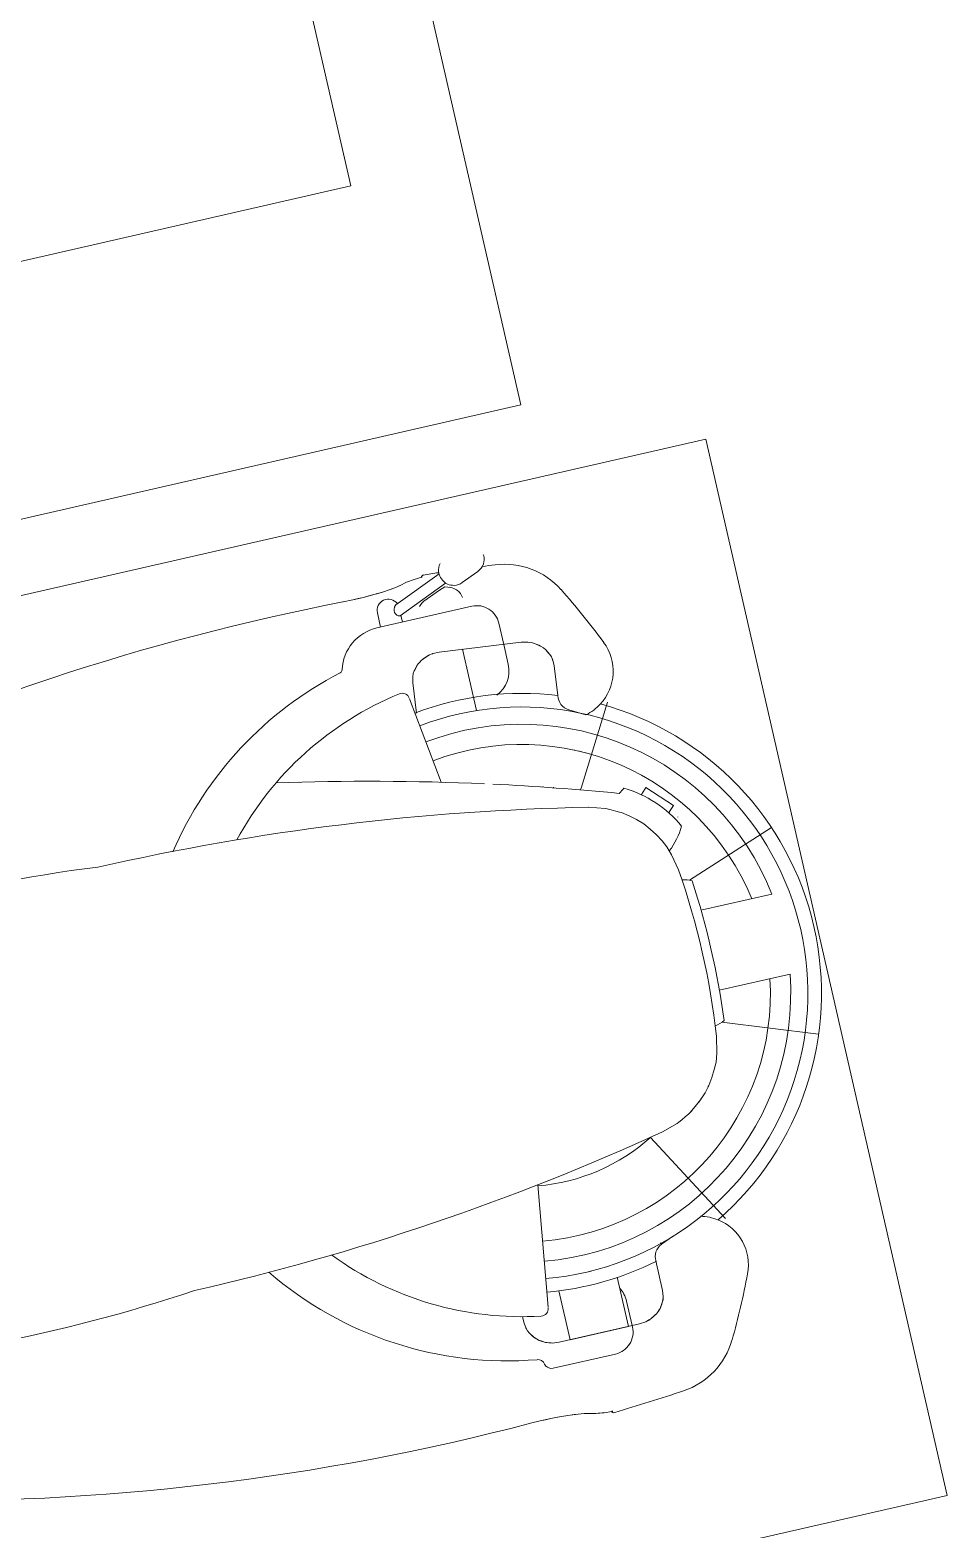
# Model space of a CAD drawing. Header units: millimetres. Extents: x 1667 to 847943, y 724 to 1832625.
# Drawn here: x 657207 to 657944, y 729113 to 730317 of the extents above; entities that cross this region are included whole.
import ezdxf

# ---------------------------------------------------------------- set-up
doc = ezdxf.new("R2010")
doc.units = ezdxf.units.MM
doc.linetypes.add('CENTER', pattern=[2, 1.25, -0.25, 0.25, -0.25])
for name, color, linetype, lineweight in [('DIMENSION_MOFA', 66, 'CENTER', 15), ('furniture', 8, 'Continuous', 9), ('GH - KIT - PLAN', 32, 'Continuous', 0), ('GH - KIT EQUIP.', 2, 'Continuous', 9)]:
    doc.layers.add(name, color=color, linetype=linetype, lineweight=lineweight)

# ---------------------------------------------------------------- blocks, each defined once
blk = doc.blocks.new('FLOOR MIXER')
at = {"layer": 'furniture', "lineweight": 0}
for p, q in [((1680246.3, -119014.2, -19525004.6), (1680246.2, -119014.1, -19525004.6)), ((1680246.3, -119014.2, -19525004.6), (1680246.2, -119014.1, -19525004.6)), ((1680246.4, -119014.3, -19525004.6), (1680246.3, -119014.3, -19525004.6)), ((1680246.5, -119014.5, -19525004.6), (1680246.4, -119014.3, -19525004.6)), ((1680145.8, -119081.9, -19525004.6), (1680144.6, -119082.4, -19525004.6)), ((1680145.8, -119081.9, -19525004.6), (1680144.6, -119082.4, -19525004.6)), ((1680146.7, -119080.9, -19525004.6), (1680145.8, -119081.9, -19525004.6)), ((1680146.7, -119080.9, -19525004.6), (1680145.8, -119081.9, -19525004.6)), ((1680147.3, -119079.7, -19525004.6), (1680146.7, -119080.9, -19525004.6)), ((1680147.3, -119079.7, -19525004.6), (1680146.7, -119080.9, -19525004.6)), ((1680077.8, -119108.9, -19525004.6), (1680077.6, -119099, -19525004.6)), ((1680077.8, -119108.9, -19525004.6), (1680077.6, -119099, -19525004.6)), ((1680934, -119098.9, -19525004.6), (1680933.8, -119108.7, -19525004.6)), ((1680934, -119098.9, -19525004.6), (1680933.8, -119108.7, -19525004.6)), ((1680077.8, -119120.2, -19525004.6), (1680077.8, -119108.9, -19525004.6)), ((1680077.8, -119114.6, -19525004.6), (1680077.8, -119108.9, -19525004.6)), ((1680077.8, -119120.2, -19525004.6), (1680077.8, -119114.6, -19525004.6)), ((1680826.5, -119114.9, -19525004.6), (1680832.2, -119114.9, -19525004.6)), ((1680832.2, -119114.9, -19525004.6), (1680838.3, -119115.6, -19525004.6)), ((1680832.2, -119114.9, -19525004.6), (1680838.3, -119115.6, -19525004.6)), ((1680838.3, -119115.6, -19525004.6), (1680841.6, -119116.6, -19525004.6)), ((1680838.3, -119115.6, -19525004.6), (1680839.4, -119116, -19525004.6)), ((1680841.6, -119116.6, -19525004.6), (1680844.2, -119117.8, -19525004.6)), ((1680843.2, -119117.4, -19525004.6), (1680844.2, -119117.8, -19525004.6)), ((1680844.2, -119117.8, -19525004.6), (1680849.5, -119121.4, -19525004.6)), ((1680844.2, -119117.8, -19525004.6), (1680845.6, -119118.8, -19525004.6)), ((1680845.6, -119118.8, -19525004.6), (1680848, -119120.4, -19525004.6)), ((1680873.1, -119121.9, -19525004.6), (1680872.4, -119119.7, -19525004.6)), ((1680873.1, -119121.9, -19525004.6), (1680872.4, -119119.7, -19525004.6)), ((1680933.8, -119108.7, -19525004.6), (1680933.9, -119120, -19525004.6)), ((1680933.8, -119108.7, -19525004.6), (1680933.9, -119114.4, -19525004.6)), ((1680933.9, -119114.4, -19525004.6), (1680933.9, -119120, -19525004.6)), ((1680076.9, -119140.2, -19525004.6), (1680077.4, -119130.8, -19525004.6)), ((1680077.2, -119135.5, -19525004.6), (1680077.4, -119130.8, -19525004.6)), ((1680077.4, -119130.8, -19525004.6), (1680077.8, -119120.2, -19525004.6)), ((1680077.4, -119130.8, -19525004.6), (1680077.6, -119125.5, -19525004.6)), ((1680077.6, -119125.5, -19525004.6), (1680077.8, -119120.2, -19525004.6)), ((1680111.1, -119130.3, -19525004.6), (1680096.3, -119130.3, -19525004.6)), ((1680111.1, -119126.5, -19525004.6), (1680111.2, -119225.5, -19525004.6)), ((1680848, -119120.4, -19525004.6), (1680849.5, -119121.4, -19525004.6)), ((1680849.5, -119121.4, -19525004.6), (1680851.8, -119123.7, -19525004.6)), ((1680849.5, -119121.4, -19525004.6), (1680850.7, -119122.7, -19525004.6)), ((1680851.8, -119123.7, -19525004.6), (1680853.9, -119126.2, -19525004.6)), ((1680853.9, -119126.2, -19525004.6), (1680857.3, -119132, -19525004.6)), ((1680853.9, -119126.2, -19525004.6), (1680854.8, -119127.8, -19525004.6)), ((1680854.8, -119127.8, -19525004.6), (1680856.4, -119130.5, -19525004.6)), ((1680856.4, -119130.5, -19525004.6), (1680857.3, -119132, -19525004.6)), ((1680857.3, -119132, -19525004.6), (1680857.6, -119133.1, -19525004.6)), ((1680857.6, -119133.1, -19525004.6), (1680858.3, -119135.2, -19525004.6)), ((1680874.4, -119123.9, -19525004.6), (1680873.1, -119121.9, -19525004.6)), ((1680874.4, -119123.9, -19525004.6), (1680873.1, -119121.9, -19525004.6)), ((1680876.3, -119125.3, -19525004.6), (1680874.4, -119123.9, -19525004.6)), ((1680876.3, -119125.3, -19525004.6), (1680874.4, -119123.9, -19525004.6)), ((1680878.5, -119126.1, -19525004.6), (1680876.3, -119125.3, -19525004.6)), ((1680878.5, -119126.1, -19525004.6), (1680876.3, -119125.3, -19525004.6)), ((1680878.5, -119126.1, -19525004.6), (1680880.9, -119127, -19525004.6)), ((1680878.5, -119126.1, -19525004.6), (1680880.9, -119127, -19525004.6)), ((1680880.9, -119127, -19525004.6), (1680882.8, -119128.7, -19525004.6)), ((1680880.9, -119127, -19525004.6), (1680881.4, -119127.5, -19525004.6)), ((1680881.4, -119127.5, -19525004.6), (1680882.3, -119128.3, -19525004.6)), ((1680882.3, -119128.3, -19525004.6), (1680882.8, -119128.7, -19525004.6)), ((1680882.8, -119128.7, -19525004.6), (1680884.1, -119131, -19525004.6)), ((1680882.8, -119128.7, -19525004.6), (1680883.2, -119129.3, -19525004.6)), ((1680883.2, -119129.3, -19525004.6), (1680883.8, -119130.4, -19525004.6)), ((1680883.8, -119130.4, -19525004.6), (1680884.1, -119131, -19525004.6)), ((1680884.1, -119131, -19525004.6), (1680884.6, -119133.6, -19525004.6)), ((1680884.1, -119131, -19525004.6), (1680884.6, -119133.6, -19525004.6)), ((1680884.6, -119198.7, -19525004.6), (1680884.6, -119133.6, -19525004.6)), ((1680933.9, -119120, -19525004.6), (1680934.2, -119130.6, -19525004.6)), ((1680933.9, -119120, -19525004.6), (1680934.1, -119125.3, -19525004.6)), ((1680934.1, -119125.3, -19525004.6), (1680934.2, -119130.6, -19525004.6)), ((1680934.2, -119130.6, -19525004.6), (1680934.9, -119140, -19525004.6)), ((1680934.2, -119130.6, -19525004.6), (1680934.5, -119135.3, -19525004.6)), ((1680075.2, -119154.4, -19525004.6), (1680076.1, -119148.2, -19525004.6)), ((1680075.6, -119151.2, -19525004.6), (1680076.1, -119148.2, -19525004.6)), ((1680076.1, -119148.2, -19525004.6), (1680076.9, -119140.2, -19525004.6)), ((1680076.1, -119148.2, -19525004.6), (1680076.9, -119140.2, -19525004.6)), ((1680076.9, -119140.2, -19525004.6), (1680077.2, -119135.5, -19525004.6)), ((1680092.6, -119150.2, -19525004.6), (1680092.5, -119150.5, -19525004.6)), ((1680092.6, -119150.2, -19525004.6), (1680092.5, -119150.5, -19525004.6)), ((1680092.9, -119149.8, -19525004.6), (1680092.6, -119150.2, -19525004.6)), ((1680092.9, -119149.8, -19525004.6), (1680092.6, -119150.2, -19525004.6)), ((1680093.3, -119149.5, -19525004.6), (1680092.9, -119149.8, -19525004.6)), ((1680093.3, -119149.5, -19525004.6), (1680092.9, -119149.8, -19525004.6)), ((1680093.7, -119149.1, -19525004.6), (1680093.3, -119149.5, -19525004.6)), ((1680093.7, -119149.1, -19525004.6), (1680093.3, -119149.5, -19525004.6)), ((1680094.1, -119148.9, -19525004.6), (1680093.7, -119149.1, -19525004.6)), ((1680094.1, -119148.9, -19525004.6), (1680093.7, -119149.1, -19525004.6)), ((1680094.6, -119148.6, -19525004.6), (1680094.1, -119148.9, -19525004.6)), ((1680094.6, -119148.6, -19525004.6), (1680094.1, -119148.9, -19525004.6)), ((1680095.2, -119148.3, -19525004.6), (1680094.6, -119148.6, -19525004.6)), ((1680095.2, -119148.3, -19525004.6), (1680094.6, -119148.6, -19525004.6)), ((1680095.7, -119148.1, -19525004.6), (1680095.2, -119148.3, -19525004.6)), ((1680095.7, -119148.1, -19525004.6), (1680095.2, -119148.3, -19525004.6)), ((1680096.3, -119147.9, -19525004.6), (1680095.7, -119148.1, -19525004.6)), ((1680096.3, -119147.9, -19525004.6), (1680095.7, -119148.1, -19525004.6)), ((1680096.9, -119147.7, -19525004.6), (1680096.3, -119147.9, -19525004.6)), ((1680096.9, -119147.7, -19525004.6), (1680096.3, -119147.9, -19525004.6)), ((1680097.6, -119147.5, -19525004.6), (1680096.9, -119147.7, -19525004.6)), ((1680097.6, -119147.5, -19525004.6), (1680096.9, -119147.7, -19525004.6)), ((1680098.3, -119147.5, -19525004.6), (1680097.6, -119147.5, -19525004.6)), ((1680098.3, -119147.5, -19525004.6), (1680097.6, -119147.5, -19525004.6)), ((1680099, -119147.4, -19525004.6), (1680098.3, -119147.5, -19525004.6)), ((1680099, -119147.4, -19525004.6), (1680098.3, -119147.5, -19525004.6)), ((1680099.7, -119147.5, -19525004.6), (1680099, -119147.4, -19525004.6)), ((1680099.7, -119147.5, -19525004.6), (1680099, -119147.4, -19525004.6)), ((1680100.4, -119147.7, -19525004.6), (1680099.7, -119147.5, -19525004.6)), ((1680100.4, -119147.7, -19525004.6), (1680099.7, -119147.5, -19525004.6)), ((1680101.1, -119147.9, -19525004.6), (1680100.4, -119147.7, -19525004.6)), ((1680101.1, -119147.9, -19525004.6), (1680100.4, -119147.7, -19525004.6)), ((1680101.8, -119148.3, -19525004.6), (1680101.1, -119147.9, -19525004.6)), ((1680101.8, -119148.3, -19525004.6), (1680101.1, -119147.9, -19525004.6)), ((1680102.4, -119148.7, -19525004.6), (1680101.8, -119148.3, -19525004.6)), ((1680102.4, -119148.7, -19525004.6), (1680101.8, -119148.3, -19525004.6)), ((1680103, -119149.2, -19525004.6), (1680102.4, -119148.7, -19525004.6)), ((1680103, -119149.2, -19525004.6), (1680102.4, -119148.7, -19525004.6)), ((1680103.5, -119149.7, -19525004.6), (1680103, -119149.2, -19525004.6)), ((1680103.5, -119149.7, -19525004.6), (1680103, -119149.2, -19525004.6)), ((1680103.8, -119150.2, -19525004.6), (1680103.5, -119149.7, -19525004.6)), ((1680103.8, -119150.2, -19525004.6), (1680103.5, -119149.7, -19525004.6)), ((1680104.1, -119150.7, -19525004.6), (1680103.8, -119150.2, -19525004.6)), ((1680104.1, -119150.7, -19525004.6), (1680103.8, -119150.2, -19525004.6)), ((1680167.7, -119151, -19525004.6), (1680173.7, -119149.6, -19525004.6)), ((1680167.7, -119151, -19525004.6), (1680173.7, -119149.6, -19525004.6)), ((1680173.7, -119149.6, -19525004.6), (1680204.4, -119146.4, -19525004.6)), ((1680188.9, -119142.7, -19525004.6), (1680278.6, -119155.3, -19525004.6)), ((1680822.8, -119142.6, -19525004.6), (1680699.3, -119160, -19525004.6)), ((1680858.3, -119135.2, -19525004.6), (1680859, -119137.4, -19525004.6)), ((1680859, -119137.4, -19525004.6), (1680859.4, -119138.5, -19525004.6)), ((1680859.4, -119138.5, -19525004.6), (1680860.1, -119145.4, -19525004.6)), ((1680859.4, -119138.5, -19525004.6), (1680860.1, -119145.4, -19525004.6)), ((1680860.1, -119145.4, -19525004.6), (1680860.1, -119229.2, -19525004.6)), ((1680934.5, -119135.3, -19525004.6), (1680934.9, -119140, -19525004.6)), ((1680934.9, -119140, -19525004.6), (1680935.6, -119148, -19525004.6)), ((1680934.9, -119140, -19525004.6), (1680935.2, -119144, -19525004.6)), ((1680935.2, -119144, -19525004.6), (1680935.6, -119148, -19525004.6)), ((1680935.6, -119148, -19525004.6), (1680936.5, -119154.2, -19525004.6)), ((1680935.6, -119148, -19525004.6), (1680936.1, -119151.1, -19525004.6)), ((1680092.5, -119150.5, -19525004.6), (1680071.6, -119200.2, -19525004.6)), ((1680072.6, -119166, -19525004.6), (1680074.2, -119159, -19525004.6)), ((1680072.6, -119166, -19525004.6), (1680074.2, -119159, -19525004.6)), ((1680074.2, -119159, -19525004.6), (1680074.4, -119158.2, -19525004.6)), ((1680074.2, -119159, -19525004.6), (1680074.4, -119158.2, -19525004.6)), ((1680074.4, -119158.1, -19525004.6), (1680075.2, -119154.4, -19525004.6)), ((1680074.4, -119158.1, -19525004.6), (1680075.2, -119154.4, -19525004.6)), ((1680074.4, -119158.1, -19525004.6), (1680074.4, -119158.2, -19525004.6)), ((1680075.2, -119154.4, -19525004.6), (1680075.6, -119151.2, -19525004.6)), ((1680104.2, -119152.1, -19525004.6), (1680082.2, -119204.6, -19525004.6)), ((1680111.1, -119153.1, -19525004.6), (1680103.8, -119153.2, -19525004.6)), ((1680104.2, -119151.2, -19525004.6), (1680104.1, -119150.7, -19525004.6)), ((1680104.2, -119151.2, -19525004.6), (1680104.1, -119150.7, -19525004.6)), ((1680104.3, -119151.6, -19525004.6), (1680104.2, -119151.2, -19525004.6)), ((1680104.3, -119151.6, -19525004.6), (1680104.2, -119151.2, -19525004.6)), ((1680104.2, -119152.1, -19525004.6), (1680104.3, -119151.8, -19525004.6)), ((1680104.2, -119152.1, -19525004.6), (1680104.3, -119151.8, -19525004.6)), ((1680104.2, -119152.1, -19525004.6), (1680104.2, -119152.1, -19525004.6)), ((1680104.2, -119152.1, -19525004.6), (1680104.2, -119152.1, -19525004.6)), ((1680104.3, -119151.8, -19525004.6), (1680104.3, -119151.6, -19525004.6)), ((1680104.3, -119151.8, -19525004.6), (1680104.3, -119151.6, -19525004.6)), ((1680150.6, -119169.3, -19525004.6), (1680153.3, -119163.1, -19525004.6)), ((1680151.3, -119167.6, -19525004.6), (1680152.6, -119164.8, -19525004.6)), ((1680152.6, -119164.8, -19525004.6), (1680153.3, -119163.1, -19525004.6)), ((1680153.3, -119163.1, -19525004.6), (1680154.4, -119161.7, -19525004.6)), ((1680154.4, -119161.7, -19525004.6), (1680156.2, -119159.3, -19525004.6)), ((1680156.2, -119159.3, -19525004.6), (1680157.2, -119157.9, -19525004.6)), ((1680157.2, -119157.9, -19525004.6), (1680162.1, -119153.8, -19525004.6)), ((1680157.2, -119157.9, -19525004.6), (1680158.5, -119156.8, -19525004.6)), ((1680158.5, -119156.8, -19525004.6), (1680160.8, -119154.9, -19525004.6)), ((1680160.8, -119154.9, -19525004.6), (1680162.1, -119153.8, -19525004.6)), ((1680162.1, -119153.8, -19525004.6), (1680164.5, -119152.2, -19525004.6)), ((1680164.5, -119152.2, -19525004.6), (1680167.7, -119151, -19525004.6)), ((1680278.2, -119155.3, -19525004.6), (1680278.8, -119155.3, -19525004.6)), ((1680860.1, -119156.8, -19525004.6), (1680809.1, -119156.8, -19525004.6)), ((1680860.2, -119156.8, -19525004.6), (1680860.1, -119156.8, -19525004.6)), ((1680860.2, -119156.8, -19525004.6), (1680860.2, -119217.7, -19525004.6)), ((1680936.1, -119151.1, -19525004.6), (1680936.5, -119154.2, -19525004.6)), ((1680936.5, -119154.2, -19525004.6), (1680937.3, -119158, -19525004.6)), ((1680936.5, -119154.2, -19525004.6), (1680937.3, -119158, -19525004.6)), ((1680937.3, -119158, -19525004.6), (1680937.3, -119158, -19525004.6)), ((1680937.6, -119158.8, -19525004.6), (1680939.1, -119165.8, -19525004.6)), ((1680937.6, -119158.8, -19525004.6), (1680939.1, -119165.8, -19525004.6)), ((1680071.1, -119182.3, -19525004.6), (1680071.5, -119174.4, -19525004.6)), ((1680071.1, -119182.3, -19525004.6), (1680071.5, -119174.4, -19525004.6)), ((1680071.5, -119174.4, -19525004.6), (1680072.6, -119166, -19525004.6)), ((1680071.5, -119174.4, -19525004.6), (1680071.8, -119172.1, -19525004.6)), ((1680071.8, -119172.1, -19525004.6), (1680072.3, -119168.3, -19525004.6)), ((1680072.3, -119168.3, -19525004.6), (1680072.6, -119166, -19525004.6)), ((1680095.4, -119179.1, -19525004.6), (1680087.8, -119197, -19525004.6)), ((1680095.4, -119179.1, -19525004.6), (1680096.4, -119177, -19525004.6)), ((1680095.4, -119179.1, -19525004.6), (1680096.4, -119177, -19525004.6)), ((1680096.4, -119177, -19525004.6), (1680097.8, -119175.1, -19525004.6)), ((1680096.4, -119177, -19525004.6), (1680097.8, -119175.1, -19525004.6)), ((1680097.8, -119175.1, -19525004.6), (1680099.5, -119173.4, -19525004.6)), ((1680097.8, -119175.1, -19525004.6), (1680099.5, -119173.4, -19525004.6)), ((1680149.2, -119175.9, -19525004.6), (1680149.7, -119172.3, -19525004.6)), ((1680149.2, -119175.9, -19525004.6), (1680149.4, -119174.8, -19525004.6)), ((1680149.2, -119182.8, -19525004.6), (1680149.2, -119175.9, -19525004.6)), ((1680149.2, -119182.8, -19525004.6), (1680149.2, -119175.9, -19525004.6)), ((1680149.7, -119172.3, -19525004.6), (1680150.6, -119169.3, -19525004.6)), ((1680150.3, -119170.4, -19525004.6), (1680150.6, -119169.3, -19525004.6)), ((1680150.6, -119169.3, -19525004.6), (1680151.3, -119167.6, -19525004.6)), ((1680939.1, -119165.8, -19525004.6), (1680940.2, -119174.3, -19525004.6)), ((1680939.1, -119165.8, -19525004.6), (1680939.4, -119168.1, -19525004.6)), ((1680939.4, -119168.1, -19525004.6), (1680939.9, -119172, -19525004.6)), ((1680939.9, -119172, -19525004.6), (1680940.2, -119174.3, -19525004.6)), ((1680940.2, -119174.3, -19525004.6), (1680940.6, -119182.2, -19525004.6)), ((1680940.2, -119174.3, -19525004.6), (1680940.6, -119182.2, -19525004.6)), ((1680069.2, -119184.7, -19525004.6), (1680069.3, -119183.8, -19525004.6)), ((1680069.2, -119184.7, -19525004.6), (1680069.3, -119183.8, -19525004.6)), ((1680069.3, -119183.8, -19525004.6), (1680069.7, -119183, -19525004.6)), ((1680069.3, -119183.8, -19525004.6), (1680069.7, -119183, -19525004.6)), ((1680069.7, -119183, -19525004.6), (1680070.4, -119182.3, -19525004.6)), ((1680069.7, -119183, -19525004.6), (1680070.4, -119182.3, -19525004.6)), ((1680070.4, -119182.3, -19525004.6), (1680070.7, -119182.1, -19525004.6)), ((1680070.4, -119182.3, -19525004.6), (1680070.7, -119182.1, -19525004.6)), ((1680070.7, -119182.1, -19525004.6), (1680070.9, -119182, -19525004.6)), ((1680070.7, -119182.1, -19525004.6), (1680070.9, -119182, -19525004.6)), ((1680070.9, -119182, -19525004.6), (1680071, -119181.9, -19525004.6)), ((1680070.9, -119182, -19525004.6), (1680071, -119181.9, -19525004.6)), ((1680071, -119181.9, -19525004.6), (1680071.1, -119181.9, -19525004.6)), ((1680071, -119181.9, -19525004.6), (1680071, -119181.9, -19525004.6)), ((1680071, -119181.9, -19525004.6), (1680071.1, -119181.9, -19525004.6)), ((1680071, -119181.9, -19525004.6), (1680071, -119181.9, -19525004.6)), ((1680071.1, -119182.9, -19525004.6), (1680071, -119182.8, -19525004.6)), ((1680071.1, -119182.9, -19525004.6), (1680071, -119182.8, -19525004.6)), ((1680071.1, -119182.3, -19525004.6), (1680071.1, -119182.3, -19525004.6)), ((1680071.1, -119182.5, -19525004.6), (1680071.1, -119182.3, -19525004.6)), ((1680071.1, -119182.3, -19525004.6), (1680071.1, -119182.3, -19525004.6)), ((1680071.1, -119182.5, -19525004.6), (1680071.1, -119182.3, -19525004.6)), ((1680071.1, -119182.8, -19525004.6), (1680071.1, -119182.5, -19525004.6)), ((1680071.1, -119182.8, -19525004.6), (1680071.1, -119182.5, -19525004.6)), ((1680071.1, -119182.8, -19525004.6), (1680071.1, -119182.9, -19525004.6)), ((1680071.1, -119182.8, -19525004.6), (1680071.1, -119182.9, -19525004.6)), ((1680071.1, -119182.8, -19525004.6), (1680071.1, -119182.8, -19525004.6)), ((1680158, -119266.2, -19525004.6), (1680149.2, -119182.8, -19525004.6)), ((1680797, -119193.4, -19525004.6), (1680797, -119190.6, -19525004.6)), ((1680940.6, -119181.8, -19525004.6), (1680940.7, -119181.8, -19525004.6)), ((1680940.6, -119181.8, -19525004.6), (1680940.7, -119181.8, -19525004.6)), ((1680940.6, -119182.2, -19525004.6), (1680940.6, -119182.4, -19525004.6)), ((1680940.6, -119182.2, -19525004.6), (1680940.6, -119182.4, -19525004.6)), ((1680940.6, -119182.4, -19525004.6), (1680940.7, -119183.1, -19525004.6)), ((1680940.6, -119182.4, -19525004.6), (1680940.7, -119183.1, -19525004.6)), ((1680940.7, -119181.8, -19525004.6), (1680941.3, -119182.2, -19525004.6)), ((1680940.7, -119181.8, -19525004.6), (1680941.3, -119182.2, -19525004.6)), ((1680940.7, -119183.1, -19525004.6), (1680940.7, -119183.2, -19525004.6)), ((1680940.7, -119183.1, -19525004.6), (1680940.7, -119183.2, -19525004.6)), ((1680941.3, -119182.2, -19525004.6), (1680941.6, -119182.4, -19525004.6)), ((1680941.3, -119182.2, -19525004.6), (1680941.6, -119182.4, -19525004.6)), ((1680941.6, -119182.4, -19525004.6), (1680942, -119182.8, -19525004.6)), ((1680941.6, -119182.4, -19525004.6), (1680942, -119182.8, -19525004.6)), ((1680942, -119182.8, -19525004.6), (1680942.4, -119183.7, -19525004.6)), ((1680942, -119182.8, -19525004.6), (1680942.4, -119183.7, -19525004.6)), ((1680942.4, -119183.7, -19525004.6), (1680942.4, -119184.6, -19525004.6)), ((1680942.4, -119183.7, -19525004.6), (1680942.4, -119184.6, -19525004.6)), ((1680061.5, -119203.8, -19525004.6), (1680063.4, -119202.4, -19525004.6)), ((1680061.5, -119203.8, -19525004.6), (1680063.4, -119202.4, -19525004.6)), ((1680063.4, -119202.4, -19525004.6), (1680065.3, -119201.4, -19525004.6)), ((1680063.4, -119202.4, -19525004.6), (1680065.3, -119201.4, -19525004.6)), ((1680065.3, -119201.4, -19525004.6), (1680067.2, -119200.8, -19525004.6)), ((1680065.3, -119201.4, -19525004.6), (1680067.2, -119200.8, -19525004.6)), ((1680067.2, -119200.8, -19525004.6), (1680069.1, -119200.3, -19525004.6)), ((1680067.2, -119200.8, -19525004.6), (1680069.1, -119200.3, -19525004.6)), ((1680069.1, -119200.3, -19525004.6), (1680070.9, -119200.2, -19525004.6)), ((1680069.1, -119200.3, -19525004.6), (1680070.9, -119200.2, -19525004.6)), ((1680070.9, -119200.2, -19525004.6), (1680071.3, -119200.2, -19525004.6)), ((1680071.3, -119200.2, -19525004.6), (1680072.7, -119200.3, -19525004.6)), ((1680072.7, -119200.3, -19525004.6), (1680074.1, -119200.5, -19525004.6)), ((1680074.1, -119200.5, -19525004.6), (1680075.6, -119200.9, -19525004.6)), ((1680075.6, -119200.9, -19525004.6), (1680077.1, -119201.4, -19525004.6)), ((1680077.1, -119201.4, -19525004.6), (1680078.5, -119202.1, -19525004.6)), ((1680078.5, -119202.1, -19525004.6), (1680079.9, -119202.9, -19525004.6)), ((1680079.9, -119202.9, -19525004.6), (1680081.1, -119203.7, -19525004.6)), ((1680081.1, -119203.7, -19525004.6), (1680082.2, -119204.6, -19525004.6)), ((1680082.2, -119204.6, -19525004.6), (1680082.7, -119205.1, -19525004.6)), ((1680082.7, -119205.1, -19525004.6), (1680083.7, -119206.4, -19525004.6)), ((1680082.7, -119205.1, -19525004.6), (1680083.7, -119206.4, -19525004.6)), ((1680083.7, -119206.4, -19525004.6), (1680084.6, -119207.8, -19525004.6)), ((1680083.7, -119206.4, -19525004.6), (1680084.6, -119207.8, -19525004.6)), ((1680084.6, -119207.8, -19525004.6), (1680085.4, -119209.3, -19525004.6)), ((1680084.6, -119207.8, -19525004.6), (1680085.4, -119209.3, -19525004.6)), ((1680085.4, -119209.3, -19525004.6), (1680086, -119211, -19525004.6)), ((1680085.4, -119209.3, -19525004.6), (1680086, -119211, -19525004.6)), ((1680085.8, -119203, -19525004.6), (1680087.8, -119197, -19525004.6)), ((1680087.8, -119208.8, -19525004.6), (1680085.8, -119203, -19525004.6)), ((1680086, -119211, -19525004.6), (1680086.5, -119212.9, -19525004.6)), ((1680086, -119211, -19525004.6), (1680086.5, -119212.9, -19525004.6)), ((1680087.1, -119199.1, -19525004.6), (1680087.8, -119197, -19525004.6)), ((1680087.8, -119208.8, -19525004.6), (1680087.2, -119207.1, -19525004.6)), ((1680088.5, -119210.2, -19525004.6), (1680087.8, -119208.8, -19525004.6)), ((1680088.5, -119210.2, -19525004.6), (1680087.8, -119208.8, -19525004.6)), ((1680089.4, -119211.6, -19525004.6), (1680088.5, -119210.2, -19525004.6)), ((1680089.4, -119211.6, -19525004.6), (1680088.5, -119210.2, -19525004.6)), ((1680151.5, -119206.5, -19525004.6), (1680151.5, -119205, -19525004.6)), ((1680151.5, -119206.5, -19525004.6), (1680151.7, -119206.5, -19525004.6)), ((1680215.5, -119206.5, -19525004.6), (1680151.7, -119206.5, -19525004.6)), ((1680085.5, -119221.3, -19525004.6), (1680077.9, -119239.3, -19525004.6)), ((1680086.2, -119219.2, -19525004.6), (1680085.5, -119221.3, -19525004.6)), ((1680086.2, -119219.2, -19525004.6), (1680085.5, -119221.3, -19525004.6)), ((1680086.6, -119217.1, -19525004.6), (1680086.2, -119219.2, -19525004.6)), ((1680086.6, -119217.1, -19525004.6), (1680086.2, -119219.2, -19525004.6)), ((1680086.5, -119212.9, -19525004.6), (1680086.7, -119215, -19525004.6)), ((1680086.5, -119212.9, -19525004.6), (1680086.7, -119215, -19525004.6)), ((1680086.7, -119215, -19525004.6), (1680086.6, -119217.1, -19525004.6)), ((1680086.7, -119215, -19525004.6), (1680086.6, -119217.1, -19525004.6)), ((1680090.3, -119212.9, -19525004.6), (1680089.4, -119211.6, -19525004.6)), ((1680090.3, -119212.9, -19525004.6), (1680089.4, -119211.6, -19525004.6)), ((1680091.4, -119214, -19525004.6), (1680090.3, -119212.9, -19525004.6)), ((1680091.4, -119214, -19525004.6), (1680090.3, -119212.9, -19525004.6)), ((1680092.5, -119214.9, -19525004.6), (1680091.4, -119214, -19525004.6)), ((1680092.5, -119214.9, -19525004.6), (1680091.4, -119214, -19525004.6)), ((1680093.6, -119215.7, -19525004.6), (1680092.5, -119214.9, -19525004.6)), ((1680093.6, -119215.7, -19525004.6), (1680092.5, -119214.9, -19525004.6)), ((1680094.8, -119216.4, -19525004.6), (1680093.6, -119215.7, -19525004.6)), ((1680094.8, -119216.4, -19525004.6), (1680093.6, -119215.7, -19525004.6)), ((1680096, -119217, -19525004.6), (1680094.8, -119216.4, -19525004.6)), ((1680096, -119217, -19525004.6), (1680094.8, -119216.4, -19525004.6)), ((1680097.3, -119217.5, -19525004.6), (1680096, -119217, -19525004.6)), ((1680097.3, -119217.5, -19525004.6), (1680096, -119217, -19525004.6)), ((1680098.8, -119217.8, -19525004.6), (1680097.3, -119217.5, -19525004.6)), ((1680098.8, -119217.8, -19525004.6), (1680097.3, -119217.5, -19525004.6)), ((1680100.3, -119218.1, -19525004.6), (1680098.8, -119217.8, -19525004.6)), ((1680100.3, -119218.1, -19525004.6), (1680098.8, -119217.8, -19525004.6)), ((1680808.8, -119217.7, -19525004.6), (1680860.1, -119217.7, -19525004.6)), ((1680834.8, -119221.5, -19525004.6), (1680860.1, -119221.5, -19525004.6)), ((1680860.1, -119217.7, -19525004.6), (1680860.2, -119217.7, -19525004.6)), ((1680860.1, -119221.5, -19525004.6), (1680861.7, -119221.5, -19525004.6)), ((1680076.9, -119241.3, -19525004.6), (1680075.5, -119243.3, -19525004.6)), ((1680076.9, -119241.3, -19525004.6), (1680075.5, -119243.3, -19525004.6)), ((1680077.9, -119239.3, -19525004.6), (1680076.9, -119241.3, -19525004.6)), ((1680077.9, -119239.3, -19525004.6), (1680076.9, -119241.3, -19525004.6)), ((1680858.5, -119239.6, -19525004.6), (1680857.3, -119242.5, -19525004.6)), ((1680857.7, -119241.5, -19525004.6), (1680857.3, -119242.5, -19525004.6)), ((1680858.4, -119239.3, -19525004.6), (1680857.7, -119241.5, -19525004.6)), ((1680859, -119237.2, -19525004.6), (1680858.4, -119239.3, -19525004.6)), ((1680859.4, -119236, -19525004.6), (1680858.5, -119239.6, -19525004.6)), ((1680859.4, -119236, -19525004.6), (1680859, -119237.2, -19525004.6)), ((1680860.1, -119229.2, -19525004.6), (1680859.4, -119236, -19525004.6)), ((1680860.1, -119229.2, -19525004.6), (1680859.4, -119236, -19525004.6)), ((1680064, -119248.6, -19525004.6), (1680062.3, -119248.5, -19525004.6)), ((1680064, -119248.6, -19525004.6), (1680062.3, -119248.5, -19525004.6)), ((1680065.9, -119248.5, -19525004.6), (1680064, -119248.6, -19525004.6)), ((1680065.9, -119248.5, -19525004.6), (1680064, -119248.6, -19525004.6)), ((1680067.9, -119248.1, -19525004.6), (1680065.9, -119248.5, -19525004.6)), ((1680067.9, -119248.1, -19525004.6), (1680065.9, -119248.5, -19525004.6)), ((1680069.8, -119247.4, -19525004.6), (1680067.9, -119248.1, -19525004.6)), ((1680069.8, -119247.4, -19525004.6), (1680067.9, -119248.1, -19525004.6)), ((1680071.8, -119246.4, -19525004.6), (1680069.8, -119247.4, -19525004.6)), ((1680071.8, -119246.4, -19525004.6), (1680069.8, -119247.4, -19525004.6)), ((1680073.7, -119245, -19525004.6), (1680071.8, -119246.4, -19525004.6)), ((1680073.7, -119245, -19525004.6), (1680071.8, -119246.4, -19525004.6)), ((1680074.6, -119244.1, -19525004.6), (1680073.7, -119245, -19525004.6)), ((1680073.9, -119244.8, -19525004.6), (1680073.7, -119245, -19525004.6)), ((1680075.5, -119243.3, -19525004.6), (1680074.6, -119244.1, -19525004.6)), ((1680075.3, -119243.5, -19525004.6), (1680074.9, -119243.9, -19525004.6)), ((1680075.5, -119243.3, -19525004.6), (1680075.3, -119243.5, -19525004.6)), ((1680134, -119248.4, -19525004.6), (1680156.1, -119248.4, -19525004.6)), ((1680156.1, -119248.4, -19525004.6), (1680176.9, -119248.4, -19525004.6)), ((1680306.4, -119254.9, -19525004.6), (1680305.9, -119255, -19525004.6)), ((1680844.2, -119256.7, -19525004.6), (1680841.6, -119258, -19525004.6)), ((1680844.2, -119256.7, -19525004.6), (1680843.3, -119257.1, -19525004.6)), ((1680849.5, -119253.1, -19525004.6), (1680844.2, -119256.7, -19525004.6)), ((1680845.6, -119255.8, -19525004.6), (1680844.2, -119256.7, -19525004.6)), ((1680848.1, -119254.1, -19525004.6), (1680845.6, -119255.8, -19525004.6)), ((1680849.5, -119253.1, -19525004.6), (1680848.1, -119254.1, -19525004.6)), ((1680851.9, -119250.9, -19525004.6), (1680849.5, -119253.1, -19525004.6)), ((1680850.7, -119251.9, -19525004.6), (1680849.5, -119253.1, -19525004.6)), ((1680852.8, -119249.6, -19525004.6), (1680850.7, -119251.9, -19525004.6)), ((1680853.9, -119248.3, -19525004.6), (1680851.9, -119250.9, -19525004.6)), ((1680853.9, -119248.3, -19525004.6), (1680852.8, -119249.6, -19525004.6)), ((1680857.3, -119242.5, -19525004.6), (1680853.9, -119248.3, -19525004.6)), ((1680854.9, -119246.8, -19525004.6), (1680853.9, -119248.3, -19525004.6)), ((1680856.4, -119244.1, -19525004.6), (1680854.9, -119246.8, -19525004.6)), ((1680857.3, -119242.5, -19525004.6), (1680856.4, -119244.1, -19525004.6)), ((1680159.4, -119272.9, -19525004.6), (1680158, -119266.2, -19525004.6)), ((1680159.4, -119272.9, -19525004.6), (1680158, -119266.2, -19525004.6)), ((1680309.6, -119265.1, -19525004.6), (1680308.7, -119265.3, -19525004.6)), ((1680786.2, -119269, -19525004.6), (1680780.9, -119281.6, -19525004.6)), ((1680784.7, -119268.3, -19525004.6), (1680786.2, -119269, -19525004.6)), ((1680832.3, -119259.7, -19525004.6), (1680801.5, -119259.7, -19525004.6)), ((1680838.4, -119258.9, -19525004.6), (1680832.3, -119259.7, -19525004.6)), ((1680838.4, -119258.9, -19525004.6), (1680832.3, -119259.7, -19525004.6)), ((1680841.6, -119258, -19525004.6), (1680838.4, -119258.9, -19525004.6)), ((1680839.4, -119258.6, -19525004.6), (1680838.4, -119258.9, -19525004.6)), ((1680841.4, -119257.8, -19525004.6), (1680839.4, -119258.6, -19525004.6)), ((1680843.3, -119257.1, -19525004.6), (1680841.4, -119257.8, -19525004.6)), ((1680160.7, -119276.4, -19525004.6), (1680159.4, -119272.9, -19525004.6)), ((1680159.9, -119274, -19525004.6), (1680159.4, -119272.9, -19525004.6)), ((1680162.2, -119279.1, -19525004.6), (1680160.7, -119276.4, -19525004.6)), ((1680162.2, -119279.1, -19525004.6), (1680161.7, -119278.1, -19525004.6)), ((1680166.1, -119284.6, -19525004.6), (1680162.2, -119279.1, -19525004.6)), ((1680163.2, -119280.6, -19525004.6), (1680162.2, -119279.1, -19525004.6)), ((1680165, -119283.1, -19525004.6), (1680163.2, -119280.6, -19525004.6)), ((1680166.1, -119284.6, -19525004.6), (1680165, -119283.1, -19525004.6)), ((1680168.4, -119286.9, -19525004.6), (1680166.1, -119284.6, -19525004.6)), ((1680171, -119288.9, -19525004.6), (1680168.4, -119286.9, -19525004.6)), ((1680678, -119282.2, -19525004.6), (1680775.1, -119338.2, -19525004.6)), ((1680176.7, -119291.9, -19525004.6), (1680171, -119288.9, -19525004.6)), ((1680172.6, -119289.7, -19525004.6), (1680171, -119288.9, -19525004.6)), ((1680175.2, -119291.1, -19525004.6), (1680172.6, -119289.7, -19525004.6)), ((1680176.7, -119291.9, -19525004.6), (1680175.2, -119291.1, -19525004.6)), ((1680179.4, -119292.9, -19525004.6), (1680176.7, -119291.9, -19525004.6)), ((1680177.7, -119292.2, -19525004.6), (1680176.7, -119291.9, -19525004.6)), ((1680182.7, -119293.5, -19525004.6), (1680179.4, -119292.9, -19525004.6)), ((1680182.7, -119293.5, -19525004.6), (1680181.7, -119293.2, -19525004.6)), ((1680188.9, -119293.6, -19525004.6), (1680182.7, -119293.5, -19525004.6)), ((1680188.9, -119293.6, -19525004.6), (1680182.7, -119293.5, -19525004.6)), ((1680219.1, -119290.4, -19525004.6), (1680188.9, -119293.6, -19525004.6)), ((1680244.5, -119313.9, -19525004.6), (1680235.6, -119298, -19525004.6)), ((1680316, -119292.5, -19525004.6), (1680236.7, -119338.3, -19525004.6)), ((1680317.7, -119291.5, -19525004.6), (1680316.3, -119292.3, -19525004.6)), ((1680336.7, -119295.6, -19525004.6), (1680341.6, -119311.9, -19525004.6)), ((1680336.7, -119295.6, -19525004.6), (1680341.6, -119311.9, -19525004.6)), ((1680675.1, -119295.5, -19525004.6), (1680670.1, -119311.8, -19525004.6)), ((1680675.1, -119295.5, -19525004.6), (1680670.1, -119311.8, -19525004.6)), ((1680341.6, -119311.9, -19525004.6), (1680342.5, -119313.7, -19525004.6)), ((1680342.5, -119313.7, -19525004.6), (1680344.4, -119317.4, -19525004.6)), ((1680344.4, -119317.4, -19525004.6), (1680346.6, -119321.7, -19525004.6)), ((1680667.4, -119317.3, -19525004.6), (1680665.2, -119321.6, -19525004.6)), ((1680669.2, -119313.7, -19525004.6), (1680667.4, -119317.3, -19525004.6)), ((1680670.1, -119311.8, -19525004.6), (1680669.2, -119313.7, -19525004.6)), ((1680346.6, -119321.7, -19525004.6), (1680348.5, -119325.3, -19525004.6)), ((1680348.5, -119325.3, -19525004.6), (1680349.4, -119327, -19525004.6)), ((1680349.4, -119327, -19525004.6), (1680354.2, -119333.8, -19525004.6)), ((1680662.4, -119326.9, -19525004.6), (1680657.5, -119333.7, -19525004.6)), ((1680662.4, -119326.9, -19525004.6), (1680660.7, -119329.2, -19525004.6)), ((1680663.3, -119325.2, -19525004.6), (1680662.4, -119326.9, -19525004.6)), ((1680665.2, -119321.6, -19525004.6), (1680663.3, -119325.2, -19525004.6)), ((1680354.2, -119333.8, -19525004.6), (1680359.7, -119340.5, -19525004.6)), ((1680359.7, -119340.5, -19525004.6), (1680365.7, -119346.5, -19525004.6)), ((1680365.7, -119346.5, -19525004.6), (1680372.3, -119351.9, -19525004.6)), ((1680646.1, -119346.5, -19525004.6), (1680639.5, -119351.9, -19525004.6)), ((1680652.1, -119340.4, -19525004.6), (1680646.1, -119346.5, -19525004.6)), ((1680652.1, -119340.4, -19525004.6), (1680650.6, -119341.8, -19525004.6)), ((1680657.5, -119333.7, -19525004.6), (1680652.1, -119340.4, -19525004.6)), ((1680653.8, -119338.2, -19525004.6), (1680652.1, -119340.4, -19525004.6)), ((1680335.1, -119351.8, -19525004.6), (1680330, -119357, -19525004.6)), ((1680330, -119357, -19525004.6), (1680354.3, -119380.3, -19525004.6)), ((1680336.3, -119350.5, -19525004.6), (1680335.3, -119351.5, -19525004.6)), ((1680372.3, -119351.9, -19525004.6), (1680379.5, -119356.7, -19525004.6)), ((1680379.5, -119356.7, -19525004.6), (1680386.7, -119360.9, -19525004.6)), ((1680384.3, -119359.4, -19525004.6), (1680386.7, -119360.9, -19525004.6)), ((1680386.7, -119360.9, -19525004.6), (1680393.7, -119364.3, -19525004.6)), ((1680625.1, -119360.9, -19525004.6), (1680618.1, -119364.3, -19525004.6)), ((1680632.3, -119356.7, -19525004.6), (1680625.1, -119360.9, -19525004.6)), ((1680627.5, -119359.4, -19525004.6), (1680625.1, -119360.9, -19525004.6)), ((1680639.5, -119351.9, -19525004.6), (1680632.3, -119356.7, -19525004.6)), ((1680639.5, -119351.9, -19525004.6), (1680637.1, -119353.4, -19525004.6)), ((1680641, -119350.6, -19525004.6), (1680639.5, -119351.9, -19525004.6)), ((1680359.3, -119375, -19525004.6), (1680354.3, -119380.3, -19525004.6)), ((1680360.5, -119373.8, -19525004.6), (1680359.5, -119374.8, -19525004.6)), ((1680393.7, -119364.3, -19525004.6), (1680402.5, -119367.2, -19525004.6)), ((1680400.5, -119366.5, -19525004.6), (1680402.5, -119367.2, -19525004.6)), ((1680402.5, -119367.2, -19525004.6), (1680419.1, -119370.6, -19525004.6)), ((1680402.5, -119367.2, -19525004.6), (1680419.1, -119370.6, -19525004.6)), ((1680609.3, -119367.2, -19525004.6), (1680592.7, -119370.6, -19525004.6)), ((1680609.3, -119367.2, -19525004.6), (1680592.7, -119370.6, -19525004.6)), ((1680618.1, -119364.3, -19525004.6), (1680609.3, -119367.2, -19525004.6)), ((1680366.7, -119381.8, -19525004.6), (1680366.5, -119382, -19525004.6)), ((1680431.9, -119379.3, -19525004.6), (1680398.1, -119472.3, -19525004.6)), ((1680464.2, -119383.7, -19525004.6), (1680464.2, -119457.6, -19525004.6)), ((1680547.6, -119383.7, -19525004.6), (1680547.6, -119457.6, -19525004.6)), ((1680579.8, -119379.2, -19525004.6), (1680613.7, -119472.3, -19525004.6))]:
    blk.add_line(p, q, dxfattribs=at)
at = {"layer": 'furniture', "lineweight": 0, "elevation": -19525004.6}
for points in [[(1680284.9, -118795.6, -0.06617), (1680299.8, -118364.2), (1680310.8, -118348.7), (1680315.7, -118343.1), (1680321.2, -118338.1), (1680326.9, -118333.8), (1680332.5, -118330.2), (1680339.8, -118327.1), (1680353.9, -118323.2), (1680339.8, -118327.1), (1680338.2, -118327.8)], [(1680726.5, -118795.6, 0.06617), (1680711.6, -118364.2), (1680700.5, -118348.7), (1680695.7, -118343.1), (1680690.2, -118338.1), (1680684.5, -118333.8), (1680678.9, -118330.2), (1680671.6, -118327.1), (1680657.5, -118323.2), (1680671.6, -118327.1), (1680673.2, -118327.8)]]:
    blk.add_lwpolyline(points, format="xyb", dxfattribs=at)
blk.add_lwpolyline([(1680937.3, -119158), (1680937.6, -119158.8)], dxfattribs=at)
blk.add_lwpolyline([(1680937.3, -119158), (1680937.6, -119158.8)], dxfattribs=at)
at = {"layer": 'furniture', "lineweight": 0}
for centre, radius, start, end in [((1678509.7, -119022.6, -19525004.6), 2425.5, 358.1983, 13.9705), ((1682501.9, -119021.9, -19525004.6), 2425.5, 167.3466, 181.8148), ((1682742.8, -118794.4, -19525004.6), 2457.7, 180.0291, 191.7613), ((1678268.8, -118795.2, -19525004.6), 2457.7, 348.252, 359.9909), ((1680505.9, -119172.1, -19525004.6), 370.3, 126.2866, 165.5519), ((1680505.9, -119172.1, -19525004.6), 370.3, 8.1259, 53.7285), ((1680505.9, -119187.2, -19525004.6), 328.7, 131.1557, 170.6495), ((1680505.9, -119187.2, -19525004.6), 328.7, 9.3638, 48.8577), ((1682787.4, -118508.8, -19525004.6), 2590.8, 190.7312, 195.4209), ((1680156.8, -119126.5, -19525004.6), 45.7, 105.5365, 180.0102), ((1680096.3, -119141.7, -19525004.6), 11.4, 90.0097, 246.6776), ((1680189, -119135.1, -19525004.6), 7.62, 170.6485, 262.0107), ((1680822.7, -119134.9, -19525004.6), 7.62, 278.0036, 9.3626), ((1680505.9, -119187.2, -19525004.6), 304.8, 172.01, 199.8006), ((1680505.9, -119187.2, -19525004.6), 291, 172.01, 8.01), ((1680505.9, -119187.4, -19525004.6), 273.4, 171.9761, 261.2399), ((1680505.9, -119187.4, -19525004.6), 273.4, 278.78, 8.0439), ((1680505.9, -119187.2, -19525004.6), 304.8, 346.2325, 8.01), ((1680505.9, -119187.2, -19525004.6), 252.9, 172.0101, 260.5221), ((1680505.9, -119187.2, -19525004.6), 252.9, 279.4978, 8.01), ((1680505.9, -119187.4, -19525004.6), 196.5, 330.9362, 8.0572), ((1682501.9, -119021.9, -19525004.6), 2438.1, 183.823, 184.1873), ((1678509.7, -119022.6, -19525004.6), 2438.1, 354.4625, 356.1901), ((1680170.6, -119187.4, -19525004.6), 19.1, 269.4829, 270.5314), ((1682787.4, -118508.8, -19525004.6), 2590.8, 195.6132, 198.4597), ((1680861.7, -119198.7, -19525004.6), 22.9, 270.0096, 0.0102), ((1680134, -119225.5, -19525004.6), 22.9, 180.0096, 270.0108), ((1680834.8, -119191, -19525004.6), 30.5, 241.5288, 270.0099), ((1680176.9, -119217.9, -19525004.6), 30.5, 270.0099, 336.3618), ((1682501.9, -119021.9, -19525004.6), 2438.1, 185.2435, 185.5524), ((1680150.9, -119250.7, -19525004.6), 75.9, 185.5523, 241.5573), ((1680800.3, -119274.9, -19525004.6), 15.2, 83.8242, 157.0147), ((1680860.9, -119250.5, -19525004.6), 75.9, 298.4584, 354.4626), ((1680222.3, -119305.4, -19525004.6), 15.2, 29.0127, 102.1522), ((1680505.9, -119187.2, -19525004.6), 252.9, 204.635, 209.1453), ((1680505.8, -118595.5, -19525004.6), 821.2, 241.5573, 246.379), ((1680196.5, -119302.7, -19525004.6), 49.3, 325.235, 346.7808), ((1680815.3, -119302.5, -19525004.6), 49.3, 193.4266, 214.817), ((1680505.8, -118595.5, -19525004.6), 821.1, 293.6362, 298.4585), ((1680196.5, -119302.7, -19525004.6), 49.3, 246.3794, 325.7072), ((1680505.9, -119187.2, -19525004.6), 304.8, 208.0972, 331.9354), ((1680390.3, -119375.6, -19525004.6), 76.2, 142.4345, 147.7758), ((1680815.3, -119302.5, -19525004.6), 49.3, 214.3427, 293.6362), ((1680429.3, -119278, -19525004.6), 118.1, 208.8676, 243.3956), ((1680340, -119316.6, -19525004.6), 76.2, 298.5448, 319.8091), ((1680505.8, -118595.4, -19525004.6), 780.1, 263.6223, 276.3911), ((1680460, -119367.4, -19525004.6), 30.5, 188.1584, 207.7966), ((1680551.8, -119367.4, -19525004.6), 30.5, 332.2237, 351.862), ((1680505.8, -118597.4, -19525004.6), 787.6, 264.7028, 275.3172)]:
    blk.add_arc(centre, radius, start, end, dxfattribs=at)
blk = doc.blocks.new('DOUGH SHEETER (TABLE TOP)')
at = {"layer": 'GH - KIT - PLAN'}
blk.add_lwpolyline([(1452667.5, -169474.2), (1453707.5, -169474.2), (1453707.5, -168634.2), (1452667.5, -168634.2)], close=True, dxfattribs=at)
blk = doc.blocks.new('FURNITURE BOH')
at = {"layer": 'GH - KIT EQUIP.'}
for points in [[(-7660, 17900), (-7660, 16300), (-8660, 16300), (-8660, 17900)], [(-8572.1, 15370.3), (-8571.5, 16240.5), (-7521.4, 16239.8), (-7521.9, 15369.6)]]:
    blk.add_lwpolyline(points, close=True, dxfattribs=at)
at = {"layer": 'GH - KIT EQUIP.', "color": 177, "lineweight": 15, "true_color": 0x293189, "rotation": 90}
blk.add_blockref('DOUGH SHEETER (TABLE TOP)', (-177228.3, -1436165.5), dxfattribs=at)
at = {"layer": 'GH - KIT EQUIP.', "lineweight": 15, "xscale": -0.7902195470311845, "yscale": 0.7902195470311845, "zscale": 0.7902195470311852, "rotation": 89.96197338002804}
blk.add_blockref('FLOOR MIXER', (-101067.7, 1343869.9, 15429040.3), dxfattribs=at)
blk = doc.blocks.new('ff')
at = {"color": 1, "rotation": 360}
blk.add_blockref('FURNITURE BOH', (69580.092, -18129.993), dxfattribs=at)

msp = doc.modelspace()

# ---------------------------------------------------------------- block references
at = {"layer": 'DIMENSION_MOFA', "rotation": 12.89632932256583}
msp.add_blockref('ff', (596835.137, 717980.215), dxfattribs=at)

doc.saveas('drawing.dxf')
